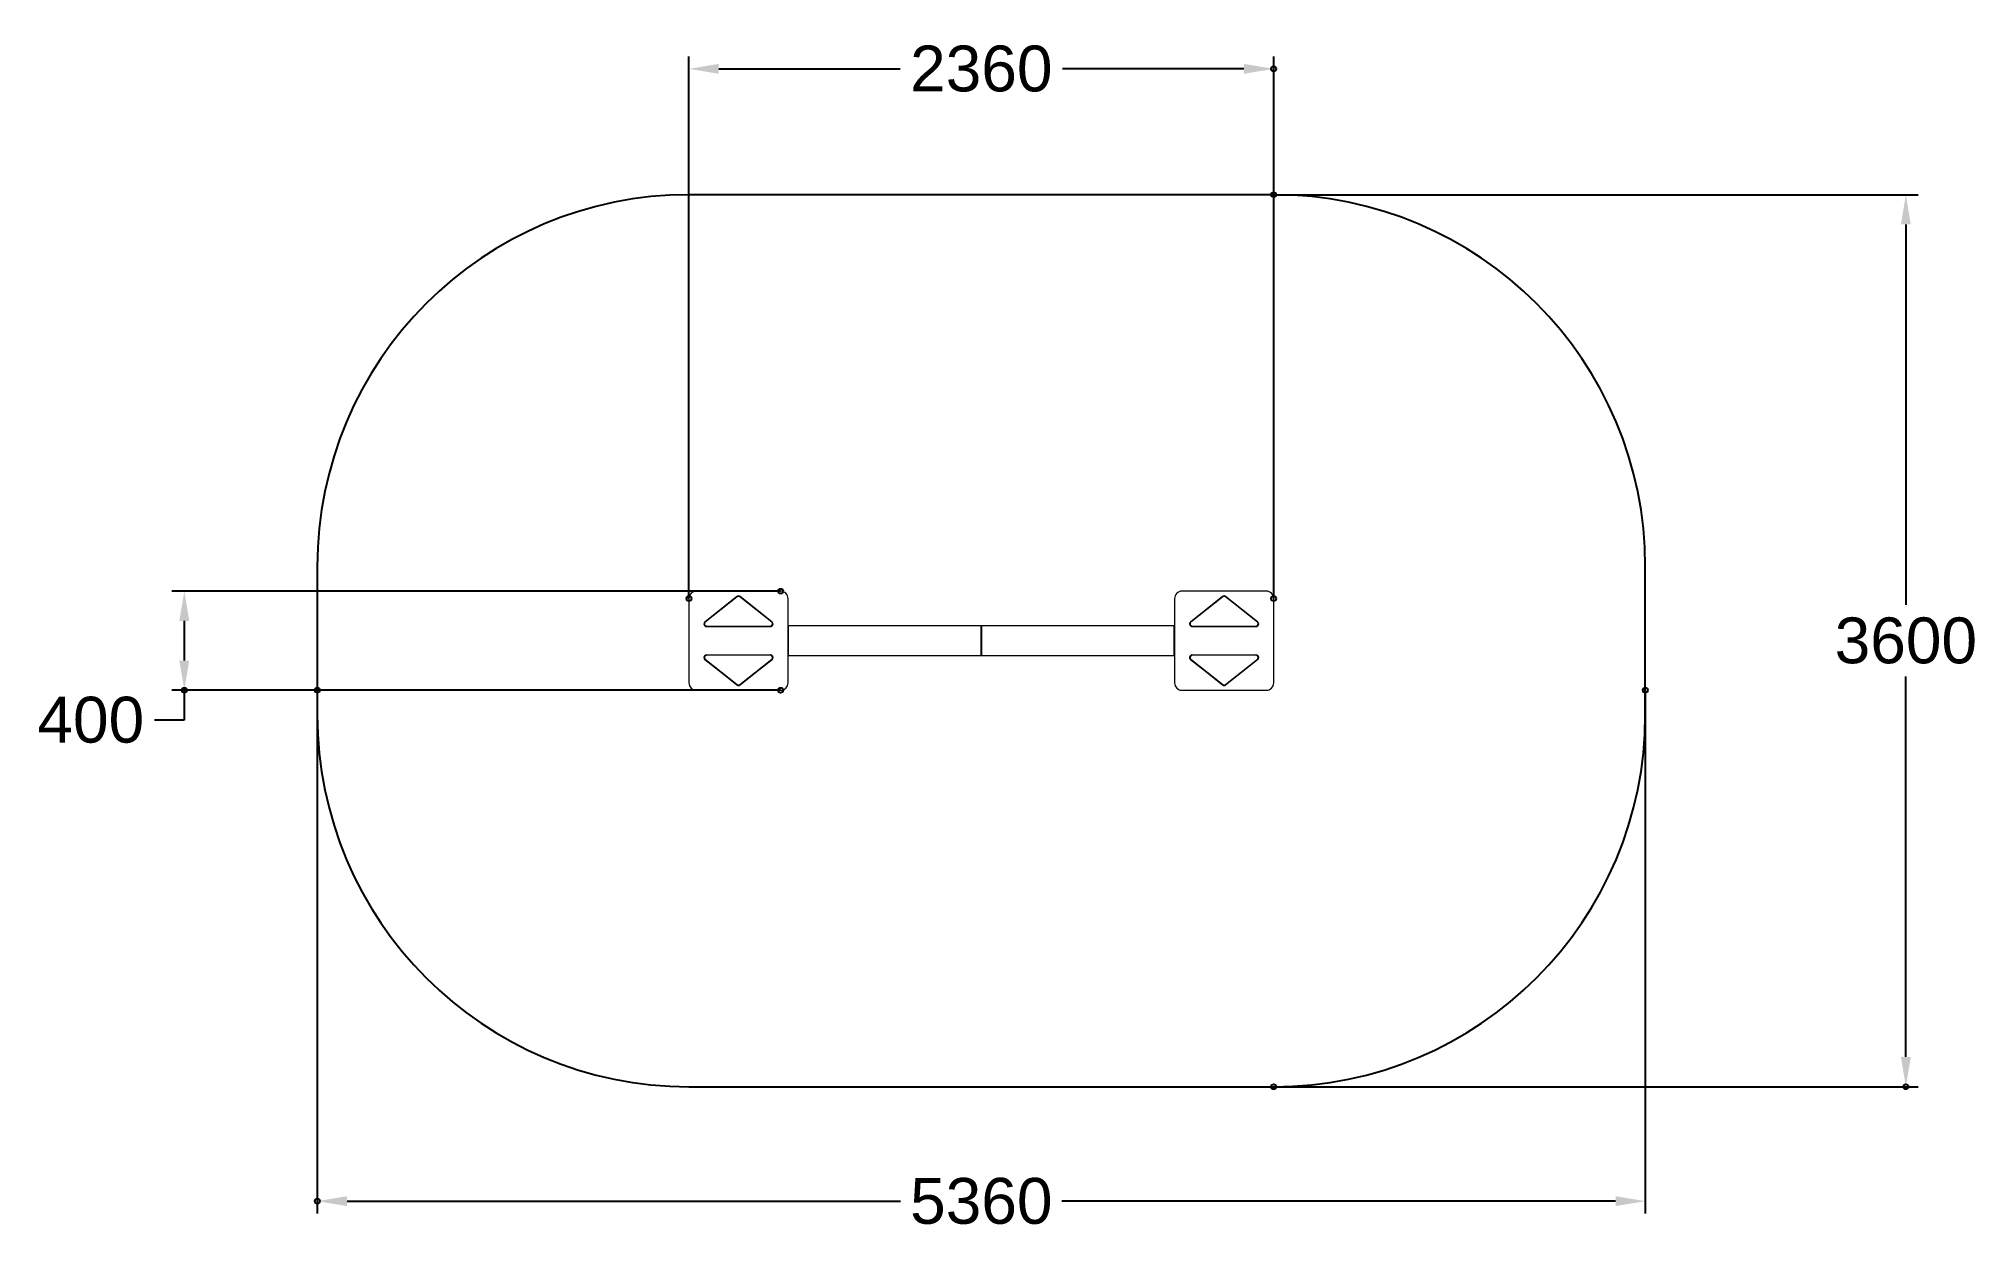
# Model space of a CAD drawing. Extents: x -3805 to 4011, y -2383 to 2429.
import ezdxf

# ---------------------------------------------------------------- set-up
doc = ezdxf.new("R2010")
doc.units = 0
doc.header["$LTSCALE"] = 5
doc.header["$PDMODE"] = 33
doc.header["$PDSIZE"] = 20
for name, color, linetype in [('PRODUCT', 3, 'CONTINUOUS'), ('REFERENCE', 9, 'CONTINUOUS'), ('REVIEW_REQUIRED', 30, 'CONTINUOUS'), ('SAFETY_ZONE', 1, 'CONTINUOUS')]:
    doc.layers.add(name, color=color, linetype=linetype)
doc.styles.add('LG1', font='arial.ttf', dxfattribs={"height": 185})
doc.dimstyles.new('LG_DIM', dxfattribs={"dimtxt": 185, "dimasz": 120, "dimexe": 50, "dimexo": 1, "dimgap": 50, "dimtad": 1, "dimdec": 0, "dimrnd": 10, "dimtxsty": 'LG1', "dimcen": 2.5, "dimclrt": 4, "dimadec": 4, "dimazin": 3, "dimtfac": 1, "dimtmove": 0, "dimatfit": 3, "dimarcsym": 0})

# ---------------------------------------------------------------- blocks, each defined once
blk = doc.blocks.new('*D4')
at = {"layer": 'REFERENCE', "color": 0}
for p in [(1179, 1800), (1179, -1800), (3730.6, -1800)]:
    blk.add_point(p, dxfattribs=at)
at = {"layer": 'REVIEW_REQUIRED', "color": 0, "lineweight": -2}
for p, q in [((1180, 1800), (3780.6, 1800)), ((3730.6, 1680), (3730.6, 144.4)), ((3730.6, -1680), (3730.6, -144.4)), ((1180, -1800), (3780.6, -1800))]:
    blk.add_line(p, q, dxfattribs=at)
at = {"layer": 'REVIEW_REQUIRED', "color": 0}
for points in [[(3750.6, 1680), (3710.6, 1680), (3730.6, 1800)], [(3710.6, -1680), (3750.6, -1680), (3730.6, -1800)]]:
    blk.add_solid(points, dxfattribs=at)
at = {"layer": 'REVIEW_REQUIRED', "color": 4, "insert": (3730.6, 0), "char_height": 185, "attachment_point": 5, "style": 'LG1'}
blk.add_mtext('\\A1;3600', dxfattribs=at)
blk = doc.blocks.new('*D5')
at = {"layer": 'REFERENCE', "color": 0}
for p in [(-2681, -200), (2679, -200), (-2681, -2261.9)]:
    blk.add_point(p, dxfattribs=at)
at = {"layer": 'REVIEW_REQUIRED', "color": 0, "lineweight": -2}
for p, q in [((-2681, -201), (-2681, -2311.9)), ((2679, -201), (2679, -2311.9)), ((-2561, -2261.9), (-326.6, -2261.9)), ((2559, -2261.9), (324.6, -2261.9))]:
    blk.add_line(p, q, dxfattribs=at)
at = {"layer": 'REVIEW_REQUIRED', "color": 0}
for points in [[(-2561, -2241.9), (-2561, -2281.9), (-2681, -2261.9)], [(2559, -2281.9), (2559, -2241.9), (2679, -2261.9)]]:
    blk.add_solid(points, dxfattribs=at)
at = {"layer": 'REVIEW_REQUIRED', "color": 4, "insert": (-1, -2261.9), "char_height": 185, "attachment_point": 5, "style": 'LG1'}
blk.add_mtext('\\A1;5360', dxfattribs=at)
blk = doc.blocks.new('*D6')
at = {"layer": 'REFERENCE', "color": 0}
for p in [(1179, 2308), (-1181, 170), (1179, 170)]:
    blk.add_point(p, dxfattribs=at)
at = {"layer": 'REVIEW_REQUIRED', "color": 0, "lineweight": -2}
for p, q in [((-1181, 171), (-1181, 2358)), ((1179, 171), (1179, 2358)), ((-1061, 2308), (-328.1, 2308)), ((1059, 2308), (326.1, 2308))]:
    blk.add_line(p, q, dxfattribs=at)
at = {"layer": 'REVIEW_REQUIRED', "color": 0}
for points in [[(-1061, 2328), (-1061, 2288), (-1181, 2308)], [(1059, 2288), (1059, 2328), (1179, 2308)]]:
    blk.add_solid(points, dxfattribs=at)
at = {"layer": 'REVIEW_REQUIRED', "color": 4, "insert": (-1, 2308), "char_height": 185, "attachment_point": 5, "style": 'LG1'}
blk.add_mtext('\\A1;2360', dxfattribs=at)
blk = doc.blocks.new('*D7')
at = {"layer": 'REFERENCE', "color": 0}
for p in [(-811, 200), (-3217.8, -200), (-811, -200)]:
    blk.add_point(p, dxfattribs=at)
at = {"layer": 'REVIEW_REQUIRED', "color": 0, "lineweight": -2}
for p, q in [((-812, 200), (-3267.8, 200)), ((-3217.8, 80), (-3217.8, -80)), ((-812, -200), (-3267.8, -200)), ((-3217.8, -200), (-3217.8, -320)), ((-3217.8, -320), (-3337.8, -320))]:
    blk.add_line(p, q, dxfattribs=at)
at = {"layer": 'REVIEW_REQUIRED', "color": 0}
for points in [[(-3197.8, 80), (-3237.8, 80), (-3217.8, 200)], [(-3237.8, -80), (-3197.8, -80), (-3217.8, -200)]]:
    blk.add_solid(points, dxfattribs=at)
at = {"layer": 'REVIEW_REQUIRED', "color": 4, "insert": (-3595.3, -320), "char_height": 185, "attachment_point": 5, "style": 'LG1'}
blk.add_mtext('\\A1;400', dxfattribs=at)

msp = doc.modelspace()

# ---------------------------------------------------------------- linework, layer by layer
at = {"layer": 'PRODUCT', "linetype": 'Continuous', "lineweight": 0}
for p, q in [((-1181, 170), (-1181, -170)), ((-1116.3, 76.6), (-987.8, 178.6)), ((-987.2, 177.8), (-1115.7, 75.8)), ((-986.6, 177), (-1115.1, 75)), ((-846.9, 75), (-975.4, 177)), ((-846.3, 75.8), (-974.8, 177.8)), ((-974.2, 178.6), (-845.7, 76.6)), ((-781, -170), (-781, 170)), ((779, 170), (779, -170)), ((843.7, 76.6), (972.2, 178.6)), ((972.8, 177.8), (844.3, 75.8)), ((973.4, 177), (844.9, 75)), ((1113.1, 75), (984.6, 177)), ((1113.7, 75.8), (985.2, 177.8)), ((985.8, 178.6), (1114.3, 76.6)), ((1179, -170), (1179, 170)), ((-1109.5, 59), (-852.5, 59)), ((-1109.5, 58), (-852.5, 58)), ((-852.5, 57), (-1109.5, 57)), ((-780, 60), (-781, 60)), ((-2, 60), (-780, 60)), ((-780, 60), (-780, -60)), ((0, 60), (-2, 60)), ((-2, -60), (-2, 60)), ((0, 60), (0, -60)), ((778, 60), (0, 60)), ((779, 60), (778, 60)), ((778, -60), (778, 60)), ((850.5, 59), (1107.5, 59)), ((850.5, 58), (1107.5, 58)), ((1107.5, 57), (850.5, 57)), ((-987.8, -178.6), (-1116.3, -76.6)), ((-1115.7, -75.8), (-987.2, -177.8)), ((-1115.1, -75), (-986.6, -177)), ((-1109.5, -57), (-852.5, -57)), ((-852.5, -58), (-1109.5, -58)), ((-852.5, -59), (-1109.5, -59)), ((-975.4, -177), (-846.9, -75)), ((-974.8, -177.8), (-846.3, -75.8)), ((-845.7, -76.6), (-974.2, -178.6)), ((-780, -60), (-781, -60)), ((-780, -60), (-2, -60)), ((0, -60), (-2, -60)), ((0, -60), (778, -60)), ((779, -60), (778, -60)), ((972.2, -178.6), (843.7, -76.6)), ((844.3, -75.8), (972.8, -177.8)), ((844.9, -75), (973.4, -177)), ((850.5, -57), (1107.5, -57)), ((1107.5, -58), (850.5, -58)), ((1107.5, -59), (850.5, -59)), ((984.6, -177), (1113.1, -75)), ((985.2, -177.8), (1113.7, -75.8)), ((1114.3, -76.6), (985.8, -178.6)), ((-1151, -200), (-811, -200)), ((809, -200), (1149, -200))]:
    msp.add_line(p, q, dxfattribs=at)
for centre, radius, start, end in [((-1151, 170), 30, 90, 180), ((-981, 170), 11, 51.55836, 128.44164), ((-981, 170), 10, 51.55836, 128.44164), ((-981, 170), 9, 51.55836, 128.44164), ((-811, 170), 30, 0, 90), ((809, 170), 30, 90, 180), ((979, 170), 11, 51.55836, 128.44164), ((979, 170), 10, 51.55836, 128.44164), ((979, 170), 9, 51.55836, 128.44164), ((1149, 170), 30, 0, 90), ((-1109.5, 68), 11, 128.44164, 180), ((-1109.5, 68), 11, 180, 270), ((-1109.5, 68), 10, 128.44164, 180), ((-1109.5, 68), 10, 180, 270), ((-1109.5, 68), 9, 128.44164, 180), ((-1109.5, 68), 9, 180, 270), ((-852.5, 68), 11, 270, 51.55836), ((-852.5, 68), 10, 270, 51.55836), ((-852.5, 68), 9, 270, 51.55836), ((850.5, 68), 11, 128.44164, 270), ((850.5, 68), 10, 128.44164, 270), ((850.5, 68), 9, 128.44164, 180), ((850.5, 68), 9, 180, 270), ((1107.5, 68), 9, 270, 51.55836), ((1107.5, 68), 10, 270, 0), ((1107.5, 68), 11, 270, 0), ((1107.5, 68), 10, 0, 51.55836), ((1107.5, 68), 11, 0, 51.55836), ((-1109.5, -68), 11, 90, 180), ((-1109.5, -68), 11, 180, 231.55836), ((-1109.5, -68), 10, 90, 180), ((-1109.5, -68), 10, 180, 231.55836), ((-1109.5, -68), 9, 90, 231.55836), ((-852.5, -68), 11, 308.44164, 90), ((-852.5, -68), 10, 308.44164, 90), ((-852.5, -68), 9, 0, 90), ((-852.5, -68), 9, 308.44164, 0), ((850.5, -68), 11, 90, 231.55836), ((850.5, -68), 10, 90, 231.55836), ((850.5, -68), 9, 90, 231.55836), ((1107.5, -68), 11, 0, 90), ((1107.5, -68), 10, 0, 90), ((1107.5, -68), 9, 0, 90), ((1107.5, -68), 9, 308.44164, 0), ((1107.5, -68), 10, 308.44164, 0), ((1107.5, -68), 11, 308.44164, 0), ((-1151, -170), 30, 180, 270), ((-981, -170), 11, 231.55836, 308.44164), ((-981, -170), 10, 231.55836, 308.44164), ((-981, -170), 9, 231.55836, 308.44164), ((-811, -170), 30, 270, 0), ((809, -170), 30, 180, 270), ((979, -170), 11, 231.55836, 308.44164), ((979, -170), 10, 231.55836, 308.44164), ((979, -170), 9, 231.55836, 308.44164), ((1149, -170), 30, 270, 0)]:
    msp.add_arc(centre, radius, start, end, dxfattribs=at)
at = {"layer": 'SAFETY_ZONE'}
for p, q in [((1179, 1800), (-1181, 1800)), ((-2681, 300), (-2681, -300)), ((2679, -300), (2679, 300)), ((-1181, -1800), (1179, -1800))]:
    msp.add_line(p, q, dxfattribs=at)
at = {"layer": 'SAFETY_ZONE', "linetype": 'Continuous', "lineweight": 0}
for p, q in [((-2681, 200), (-2681, -200)), ((-811, 200), (-1151, 200)), ((1149, 200), (809, 200)), ((2679, -200), (2679, 200))]:
    msp.add_line(p, q, dxfattribs=at)
at = {"layer": 'SAFETY_ZONE'}
for centre, start, end in [((-1181, 300), 90, 180), ((1179, 300), 0, 90), ((-1181, -300), 180, 270), ((1179, -300), 270, 0)]:
    msp.add_arc(centre, 1500, start, end, dxfattribs=at)

# ---------------------------------------------------------------- dimensions: what is measured, and where the dimension line sits
at = {"layer": 'REVIEW_REQUIRED'}
for base, p1, p2, picture, middle in [((1179, 2308), (-1181, 170), (1179, 170), '*D6', (-1, 2308)), ((-2681, -2261.9), (2679, -200), (-2681, -200), '*D5', (-1, -2261.9))]:
    dim = msp.add_linear_dim(base=base, p1=p1, p2=p2, dimstyle='LG_DIM', dxfattribs=at)
    dim.commit()
    dim.dimension.update_dxf_attribs({"geometry": picture, "text_midpoint": middle})
for base, p1, p2, picture, middle in [((3730.6, -1800), (1179, 1800), (1179, -1800), '*D4', (3730.6, 0)), ((-3217.8, -200), (-811, 200), (-811, -200), '*D7', (-3595.3, -320))]:
    dim = msp.add_linear_dim(base=base, p1=p1, p2=p2, angle=90, dimstyle='LG_DIM', dxfattribs=at)
    dim.commit()
    dim.dimension.update_dxf_attribs({"geometry": picture, "text_midpoint": middle})

doc.saveas('drawing.dxf')
